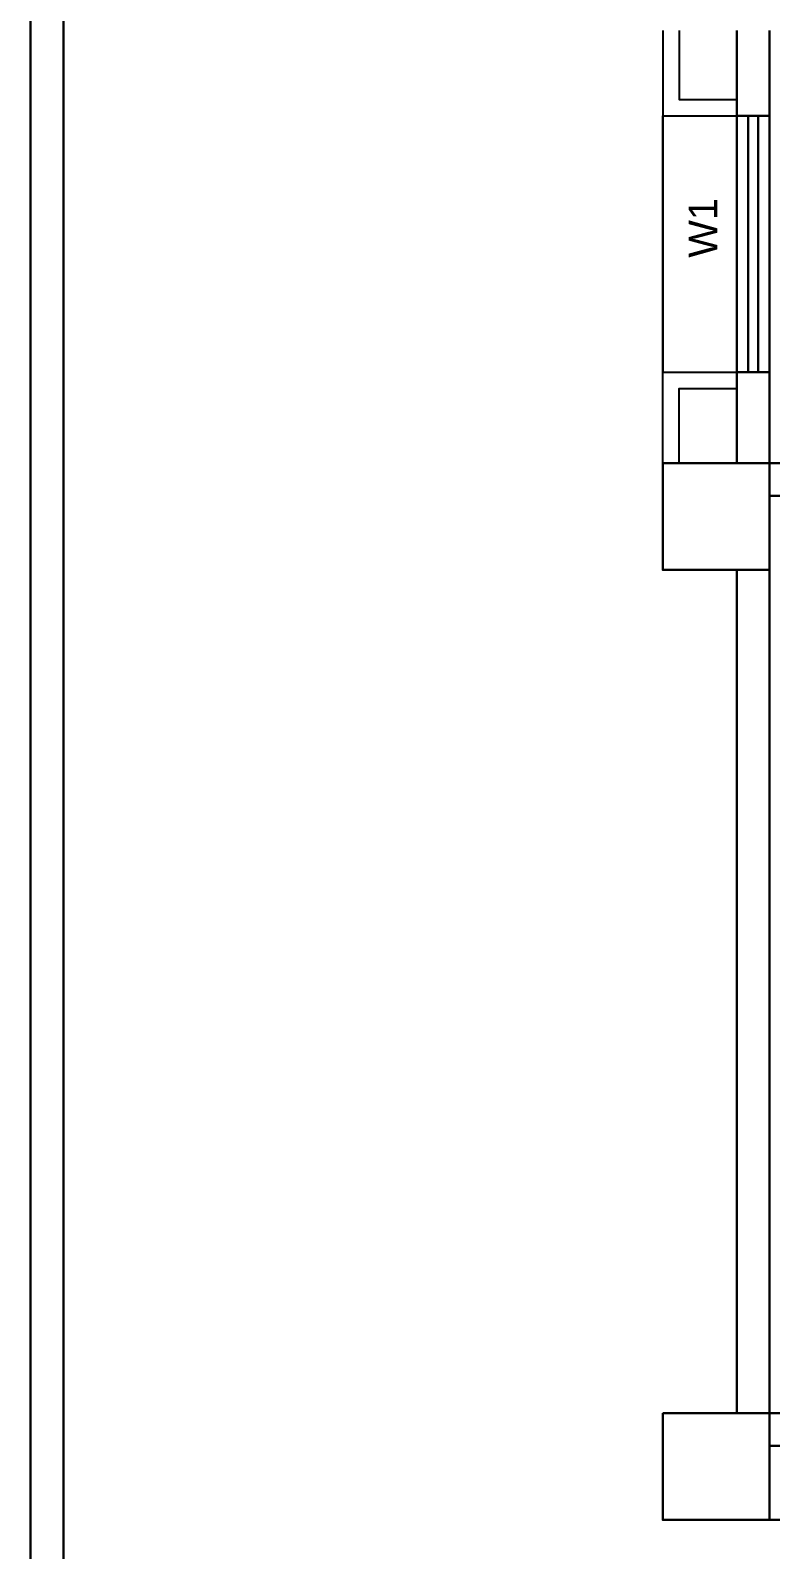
# Model space of a CAD drawing. Header units: millimetres. Extents: x 3552052 to 4144896, y -707811 to -630695.
# Drawn here: x 3608936 to 3614132, y -656077 to -645404 of the extents above; entities that cross this region are included whole.
import ezdxf

# ---------------------------------------------------------------- set-up
doc = ezdxf.new("R2010")
doc.units = ezdxf.units.MM
doc.header["$LTSCALE"] = 6
doc.header["$MEASUREMENT"] = 0
doc.layers.get('0').update_dxf_attribs({"linetype": 'CONTINUOUS', "lineweight": 0})
for name, color, linetype, lineweight in [('Chajja', 7, 'CONTINUOUS', 0), ('COL', 5, 'CONTINUOUS', 0), ('JOINERY', 7, 'CONTINUOUS', 0), ('WALL', 8, 'CONTINUOUS', 0), ('walls', 1, 'CONTINUOUS', 0), ('Window', 161, 'CONTINUOUS', 0)]:
    doc.layers.add(name, color=color, linetype=linetype, lineweight=lineweight)
doc.styles.add('ARIAL', font='arial.ttf')

msp = doc.modelspace()

# ---------------------------------------------------------------- linework, layer by layer
at = {"color": 7, "lineweight": 30}
for points in [[(3654017.3, -634223.7), (3654017.3, -666235.1), (3608936.1, -666235.1), (3608936.1, -634223.7)], [(3653785.4, -634455.5), (3653785.4, -666003.3), (3609167.9, -666003.3), (3609167.9, -634455.5)]]:
    msp.add_lwpolyline(points, close=True, dxfattribs=at)
at = {"layer": 'Chajja', "color": 7, "lineweight": 30, "ltscale": 200}
msp.add_line((3614125.4, -655868.9), (3636640.4, -655868.9), dxfattribs=at)
at = {"layer": 'COL', "color": 7, "lineweight": 30}
for points in [[(3613375.4, -648443.9), (3614125.4, -648443.9), (3614125.4, -649193.9), (3613375.4, -649193.9)], [(3613375.4, -655118.9), (3614125.4, -655118.9), (3614125.4, -655868.9), (3613375.4, -655868.9)]]:
    msp.add_lwpolyline(points, close=True, dxfattribs=at)
at = {"layer": 'WALL', "color": 7, "lineweight": 30}
for p, q in [((3613895.4, -645403.9), (3613895.4, -646003.9)), ((3614125.4, -645403.9), (3614125.4, -646003.9)), ((3613375.4, -646003.9), (3613375.4, -647803.9)), ((3613895.4, -647803.9), (3613895.4, -648443.9)), ((3614125.4, -647803.9), (3614125.4, -648443.9)), ((3614125.4, -648443.9), (3618320.4, -648443.9)), ((3614125.4, -648673.9), (3618320.4, -648673.9)), ((3613895.4, -649193.9), (3613895.4, -655118.9)), ((3613895.4, -649193.9), (3613895.4, -655118.9)), ((3614125.4, -649193.9), (3614125.4, -655118.9)), ((3614125.4, -649193.9), (3614125.4, -655118.9)), ((3614125.4, -655118.9), (3618320.4, -655118.9)), ((3614125.4, -655348.9), (3618320.4, -655348.9))]:
    msp.add_line(p, q, dxfattribs=at)
at = {"layer": 'WALL', "color": 251, "lineweight": -3}
for points in [[(3613375.4, -645403.9), (3613375.4, -646003.9), (3613895.4, -646003.9)], [(3613490.4, -645403.9), (3613490.4, -645888.9), (3613895.4, -645888.9)], [(3613375.4, -648443.9), (3613375.4, -647803.9), (3613895.4, -647803.9)], [(3613490.4, -648443.9), (3613490.4, -647918.9), (3613895.4, -647918.9)]]:
    msp.add_lwpolyline(points, dxfattribs=at)
at = {"layer": 'walls', "color": 251, "lineweight": -3}
for p, q in [((3614125.4, -646003.9), (3613895.4, -646003.9)), ((3614125.4, -647803.9), (3613895.4, -647803.9))]:
    msp.add_line(p, q, dxfattribs=at)
at = {"layer": 'Window', "color": 7, "lineweight": 30}
for points in [[(3613895.4, -647803.9), (3614125.4, -647803.9), (3614125.4, -646003.9), (3613895.4, -646003.9)], [(3613975.4, -647803.9), (3614045.4, -647803.9), (3614045.4, -646003.9), (3613975.4, -646003.9)]]:
    msp.add_lwpolyline(points, close=True, dxfattribs=at)

# ---------------------------------------------------------------- texts
at = {"layer": 'JOINERY', "color": 251, "lineweight": -3, "style": 'ARIAL', "width": 1}
msp.add_text('W1', height=200, rotation=90, dxfattribs=at).set_placement((3613757.8, -647000.6))

doc.saveas('drawing.dxf')
